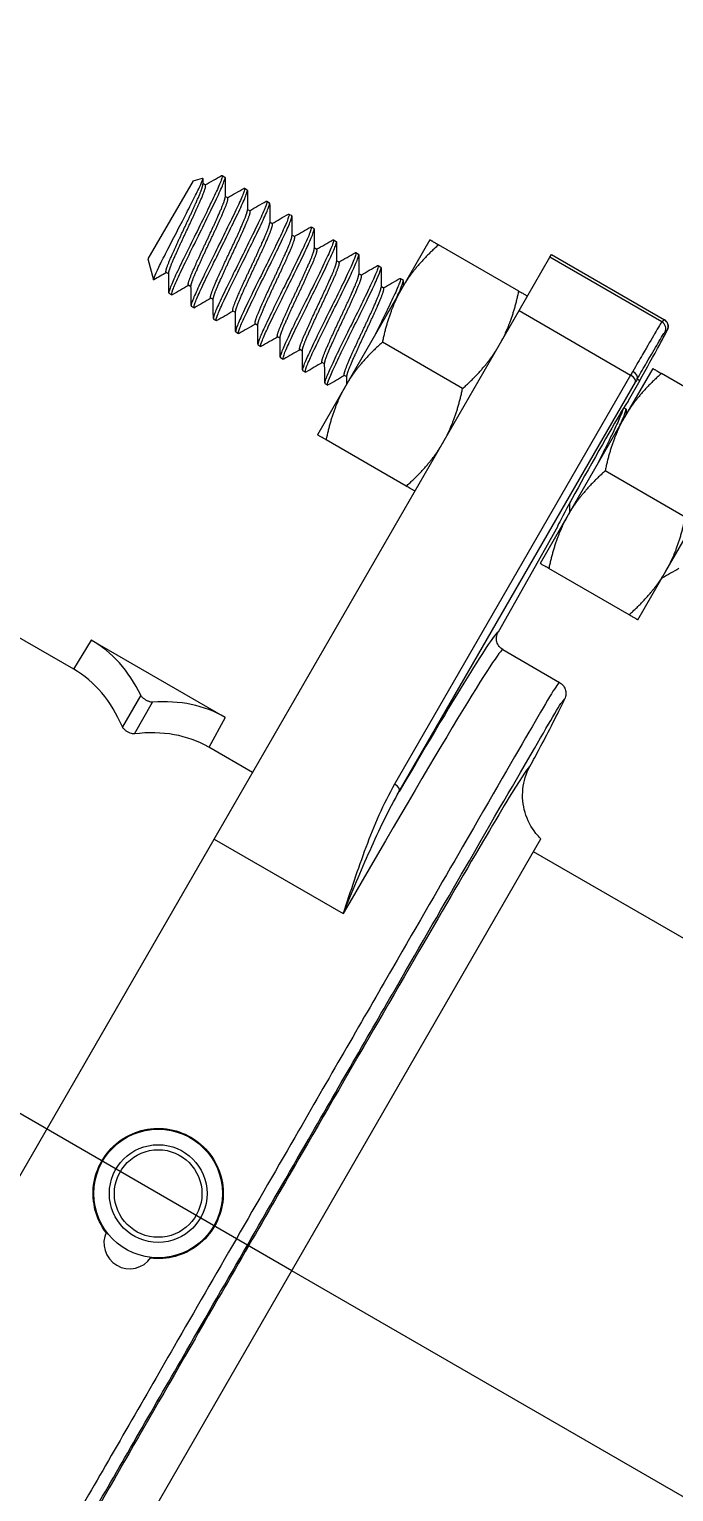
# Model space of a CAD drawing. Extents: x 0 to 216, y -4 to 280.
# Drawn here: x 146.52 to 150.7, y 151.76 to 161.23 of the extents above; entities that cross this region are included whole.
import ezdxf

# ---------------------------------------------------------------- set-up
doc = ezdxf.new("R2010")
doc.units = 0
doc.header["$LTSCALE"] = 10
doc.header["$MEASUREMENT"] = 0
doc.layers.add('CADdetails-1-ANNO', color=41, linetype='CONTINUOUS', lineweight=5)
doc.layers.add('CADdetails-3-FINE', color=11, linetype='CONTINUOUS', lineweight=5)
doc.styles.add('CADdetails-DIMENSIONS', font='ARIALN.TTF', dxfattribs={"height": 2.38})
doc.dimstyles.new('CADdetails-DIM', dxfattribs={"dimtxt": 2.38, "dimasz": 2.38, "dimexe": 0.5, "dimexo": 1.5, "dimgap": 1, "dimtad": 0, "dimzin": 0, "dimdsep": 46, "dimtxsty": 'CADdetails-DIMENSIONS', "dimcen": 1, "dimclrd": 256, "dimclre": 256, "dimclrt": 256, "dimadec": 0, "dimazin": 0, "dimtfac": 1, "dimtofl": 0, "dimtmove": 0, "dimatfit": 3, "dimfxl": 1, "dimtolj": 1, "dimtzin": 0, "dimarcsym": 0})

# ---------------------------------------------------------------- blocks, each defined once
blk = doc.blocks.new('*D4')
at = {"layer": 'CADdetails-1-ANNO', "lineweight": -2, "transparency": 16777216}
for p, q in [((163.7953, 160.0109), (163.7953, 177.4508)), ((135.4733, 160.5489), (134.9968, 160.824))]:
    blk.add_line(p, q, dxfattribs=at)
for start, end in [(94.16424, 110.05453), (129.94547, 145.83576)]:
    blk.add_arc((163.7953, 144.1972), 32.7536, start, end, dxfattribs=at)
at = {"layer": 'CADdetails-1-ANNO', "transparency": 16777216}
for points in [[(161.4025, 177.2607), (161.4313, 176.4679), (163.7953, 176.9508)], [(137.03, 162.3799), (136.3578, 162.8012), (135.4298, 160.574)]]:
    blk.add_solid(points, dxfattribs=at)
at = {"layer": 'CADdetails-1-ANNO', "transparency": 16777216, "insert": (147.4185, 172.5627), "char_height": 2.38, "attachment_point": 5, "rotation": 30, "style": 'CADdetails-DIMENSIONS'}
blk.add_mtext('\\A1;60%%D-90%%D', dxfattribs=at)

msp = doc.modelspace()

# ---------------------------------------------------------------- linework, layer by layer
at = {"layer": 'CADdetails-3-FINE'}
for p, q in [((147.5838, 160.2446), (147.2921, 159.7394)), ((147.5838, 160.2446), (147.6463, 160.2613)), ((147.7726, 160.2799), (147.7906, 160.2695)), ((147.6643, 160.2174), (147.6479, 160.2269)), ((147.8086, 160.1341), (147.7922, 160.1435)), ((147.9169, 160.1966), (147.9349, 160.1861)), ((147.953, 160.0507), (147.9365, 160.0602)), ((148.0612, 160.1132), (148.0793, 160.1028)), ((148.0973, 159.9674), (148.0809, 159.9769)), ((148.2056, 160.0299), (148.2236, 160.0195)), ((148.2417, 159.8841), (148.2252, 159.8935)), ((148.3499, 159.9466), (148.368, 159.9361)), ((148.4942, 159.8632), (148.5123, 159.8528)), ((149.1189, 159.8634), (148.9366, 159.5477)), ((148.386, 159.8007), (148.3696, 159.8102)), ((148.6386, 159.7799), (148.6566, 159.7695)), ((149.6947, 159.531), (149.1753, 159.8309)), ((149.8962, 159.7498), (149.9064, 159.7675)), ((149.9064, 159.7675), (149.9064, 159.7676)), ((149.9064, 159.7676), (150.638, 159.3452)), ((149.9064, 159.7675), (150.6379, 159.3452)), ((147.2921, 159.7394), (147.3282, 159.6047)), ((148.5303, 159.7174), (148.5139, 159.7269)), ((148.7829, 159.6966), (148.801, 159.6861)), ((149.6968, 159.4045), (149.8962, 159.7498)), ((150.6216, 159.3309), (149.8962, 159.7498)), ((147.4265, 159.6425), (147.41, 159.6519)), ((148.6747, 159.6341), (148.6582, 159.6435)), ((148.9273, 159.6132), (148.9453, 159.6028)), ((147.4281, 159.5165), (147.4461, 159.5061)), ((147.5708, 159.5591), (147.5544, 159.5686)), ((147.7151, 159.4758), (147.6987, 159.4853)), ((148.9366, 159.5477), (148.572, 158.9162)), ((148.819, 159.5507), (148.8026, 159.5602)), ((147.5724, 159.4332), (147.5904, 159.4228)), ((147.7211, 155.9825), (149.6968, 159.4045)), ((147.8595, 159.3925), (147.843, 159.4019)), ((149.6968, 159.4045), (150.4194, 158.9873)), ((147.7167, 159.3499), (147.7348, 159.3394)), ((148.0038, 159.3091), (147.9874, 159.3186)), ((147.8611, 159.2665), (147.8791, 159.2561)), ((148.1481, 159.2258), (148.1317, 159.2353)), ((149.3301, 158.8995), (148.8107, 159.1994)), ((148.0054, 159.1832), (148.0235, 159.1728)), ((148.2925, 159.1425), (148.276, 159.1519)), ((148.1498, 159.0999), (148.1678, 159.0894)), ((148.2941, 159.0165), (148.3121, 159.0061)), ((148.4368, 159.0591), (148.4204, 159.0686)), ((150.5622, 159.0301), (150.3799, 158.7144)), ((148.572, 158.9162), (148.3897, 158.6005)), ((148.4384, 158.9332), (148.4565, 158.9228)), ((148.5812, 158.9758), (148.5647, 158.9853)), ((150.4194, 158.9873), (148.89, 156.3383)), ((148.9205, 156.2913), (150.4499, 158.9402)), ((150.4792, 158.9528), (150.4044, 158.8201)), ((150.4627, 158.9623), (150.4792, 158.9528)), ((151.138, 158.6977), (150.6186, 158.9975)), ((150.3758, 158.7769), (150.3887, 158.7695)), ((150.3799, 158.7144), (150.0154, 158.0829)), ((148.9655, 158.2681), (148.4461, 158.5679)), ((150.7734, 158.0662), (150.2541, 158.3661)), ((150.6476, 157.7179), (151.0121, 158.3494)), ((150.0154, 158.0829), (149.8331, 157.7672)), ((150.0245, 158.1425), (150.0178, 158.1463)), ((149.9447, 158.0039), (149.5606, 157.322)), ((150.4089, 157.4347), (149.8895, 157.7346)), ((150.4653, 157.4022), (150.6476, 157.7179)), ((150.6215, 157.6728), (150.6215, 157.6728)), ((146.8109, 157.0823), (146.4254, 157.3049)), ((146.9247, 157.2713), (146.809, 157.0834)), ((147.7919, 156.7706), (146.9249, 157.2712)), ((149.5916, 157.209), (149.9589, 156.9969)), ((147.2448, 156.9136), (147.1263, 156.7083)), ((147.2037, 156.6636), (147.3223, 156.8689)), ((147.7921, 156.7705), (147.6872, 156.5764)), ((147.9698, 156.4132), (147.6854, 156.5775)), ((148.2242, 153.1872), (143.1232, 156.1322)), ((145.5519, 152.2252), (147.7211, 155.9825)), ((146.6098, 150.391), (149.8385, 155.9833)), ((147.7211, 155.9825), (148.5568, 155.5)), ((152.4611, 154.359), (149.7909, 155.9007)), ((155.3507, 149.0727), (148.2242, 153.1872))]:
    msp.add_line(p, q, dxfattribs=at)
for radius in [0.4167, 0.3163, 0.2835]:
    msp.add_circle((147.3582, 153.6872), radius, dxfattribs=at)
msp.add_arc((147.1732, 153.3667), 0.1667, 154.15371, 325.84629, dxfattribs=at)
for centre, major_axis, ratio, start_param, end_param in [((150.5966, 159.2877), (0.0326, -0.0379), 0.998931, 0.386711, 1.907827), ((150.613, 159.3019), (0.0332, -0.0374), 0.998943, 0.388529, 1.891739), ((150.2163, 158.6036), (-0.4094, -0.7259), 0.016406, 4.126059, 4.164648), ((150.4191, 158.9869), (0.0433, -0.025), 0.553171, 0.02095, 1.57132), ((150.4064, 158.9648), (0.0433, -0.025), 0.52062, 0.020441, 1.570796), ((150.2599, 158.5791), (0.3844, 0.6826), 0.017453, 0.984444, 1.023034), ((150.1745, 158.412), (-0.2298, -0.4081), 0.017453, 3.141407, 6.282999), ((147.4748, 153.6188), (-2.0858, -3.7032), 0.017453, 3.141749, 3.916071), ((145.4325, 154.799), (-1.5085, -2.4627), 0.499746, 2.831186, 3.154771), ((147.5474, 153.5779), (2.0441, 3.6311), 0.017802, 6.282992, 7.306212), ((145.4325, 154.799), (-1.3933, -2.2745), 0.499746, 2.79963, 3.154593), ((146.3971, 154.242), (1.3785, 2.5378), 0.499746, 6.270007, 6.593592), ((146.3971, 154.242), (1.2731, 2.3439), 0.499746, 6.270185, 6.625148), ((148.877, 156.3158), (0.0433, -0.025), 0.52062, 0.020441, 1.570796)]:
    msp.add_ellipse(centre, major_axis=major_axis, ratio=ratio, start_param=start_param, end_param=end_param, dxfattribs=at)
for points, knots in [([(147.3302, 159.6044), (147.3269, 159.6025), (147.3271, 159.6067), (147.3388, 159.6362), (147.3487, 159.6579), (147.3747, 159.711), (147.3917, 159.7445), (147.4333, 159.8261), (147.4544, 159.8671), (147.4947, 159.945), (147.5174, 159.9885), (147.5615, 160.0743), (147.58, 160.1108), (147.6088, 160.1687), (147.6235, 160.1983), (147.6426, 160.241), (147.6472, 160.2535), (147.6479, 160.2604), (147.6476, 160.2617), (147.6463, 160.2613)], [-11.34874, -11.34874, -11.34874, -11.34874, -9.400159, -9.400159, -7.639366, -7.639366, -6.090589, -6.090589, -4.771814, -4.771814, -3.646791, -3.646791, -2.705814, -2.705814, -1.942307, -1.942307, -1.322593, -1.322593, -1.114024, -1.114024, -1.114024, -1.114024]), ([(147.7689, 160.2792), (147.7705, 160.2801), (147.7717, 160.2803), (147.7754, 160.2783), (147.7732, 160.2677), (147.7589, 160.2286), (147.7465, 160.1999), (147.7136, 160.1297), (147.6942, 160.0891), (147.65, 159.9983), (147.6255, 159.9487), (147.5765, 159.8506), (147.5529, 159.8028), (147.5084, 159.7114), (147.488, 159.6689), (147.455, 159.5985), (147.4429, 159.5705), (147.4277, 159.5299), (147.4252, 159.5183), (147.428, 159.5165), (147.4281, 159.5165), (147.4281, 159.5165)], [-58.045244, -58.045244, -58.045244, -58.045244, -58.011751, -58.011751, -57.891059, -57.891059, -57.765635, -57.765635, -57.645054, -57.645054, -57.519745, -57.519745, -57.399275, -57.399275, -57.274081, -57.274081, -57.153721, -57.153721, -57.028642, -57.028642, -57.028255, -57.028255, -57.028255, -57.028255]), ([(147.4497, 159.5068), (147.448, 159.5059), (147.4468, 159.5056), (147.4432, 159.5081), (147.4458, 159.5199), (147.4612, 159.5608), (147.4734, 159.5889), (147.5066, 159.6595), (147.527, 159.7021), (147.5716, 159.7936), (147.5952, 159.8414), (147.6442, 159.9394), (147.6686, 159.989), (147.7127, 160.0797), (147.7321, 160.1202), (147.7649, 160.1902), (147.7772, 160.2188), (147.7913, 160.2574), (147.7934, 160.2679), (147.7906, 160.2695)], [-1.534047, -1.534047, -1.534047, -1.534047, -1.498151, -1.498151, -1.371114, -1.371114, -1.248867, -1.248867, -1.121715, -1.121715, -0.999358, -0.999358, -0.87209, -0.87209, -0.749622, -0.749622, -0.62224, -0.62224, -0.50093, -0.50093, -0.50093, -0.50093]), ([(147.9133, 160.1958), (147.9149, 160.1968), (147.9161, 160.197), (147.9197, 160.195), (147.9176, 160.1844), (147.9033, 160.1453), (147.8909, 160.1166), (147.8579, 160.0464), (147.8385, 160.0058), (147.7943, 159.915), (147.7699, 159.8654), (147.7209, 159.7673), (147.6973, 159.7195), (147.6527, 159.6281), (147.6324, 159.5855), (147.5994, 159.5151), (147.5872, 159.4872), (147.572, 159.4465), (147.5695, 159.435), (147.5724, 159.4332), (147.5724, 159.4332), (147.5724, 159.4332)], [-56.082372, -56.082372, -56.082372, -56.082372, -56.049137, -56.049137, -55.929328, -55.929328, -55.804822, -55.804822, -55.685123, -55.685123, -55.560731, -55.560731, -55.441142, -55.441142, -55.316864, -55.316864, -55.197385, -55.197385, -55.073221, -55.073221, -55.072816, -55.072816, -55.072816, -55.072816]), ([(147.5941, 159.4235), (147.5923, 159.4225), (147.5911, 159.4223), (147.5876, 159.425), (147.5903, 159.4369), (147.6058, 159.4781), (147.6181, 159.5063), (147.6513, 159.5771), (147.6718, 159.6197), (147.7164, 159.7113), (147.7401, 159.7591), (147.789, 159.8571), (147.8134, 159.9067), (147.8574, 159.9972), (147.8768, 160.0376), (147.9095, 160.1075), (147.9217, 160.1359), (147.9356, 160.1742), (147.9377, 160.1845), (147.9349, 160.1861)], [-3.521037, -3.521037, -3.521037, -3.521037, -3.484355, -3.484355, -3.358231, -3.358231, -3.236858, -3.236858, -3.110621, -3.110621, -2.98914, -2.98914, -2.862789, -2.862789, -2.7412, -2.7412, -2.614735, -2.614735, -2.495059, -2.495059, -2.495059, -2.495059]), ([(148.0576, 160.1125), (148.0592, 160.1134), (148.0604, 160.1137), (148.064, 160.1117), (148.0619, 160.101), (148.0476, 160.062), (148.0352, 160.0333), (148.0023, 159.9631), (147.9829, 159.9225), (147.9387, 159.8317), (147.9142, 159.7821), (147.8652, 159.684), (147.8417, 159.6362), (147.7971, 159.5448), (147.7767, 159.5022), (147.7437, 159.4318), (147.7315, 159.4038), (147.7163, 159.3632), (147.7138, 159.3516), (147.7167, 159.3499), (147.7167, 159.3499), (147.7167, 159.3499)], [-54.133847, -54.133847, -54.133847, -54.133847, -54.100882, -54.100882, -53.981949, -53.981949, -53.858354, -53.858354, -53.739531, -53.739531, -53.616049, -53.616049, -53.497334, -53.497334, -53.373965, -53.373965, -53.25536, -53.25536, -53.132104, -53.132104, -53.131664, -53.131664, -53.131664, -53.131664]), ([(147.7384, 159.3402), (147.7366, 159.3391), (147.7353, 159.3389), (147.732, 159.342), (147.7348, 159.3542), (147.7506, 159.3959), (147.7631, 159.4243), (147.7965, 159.4954), (147.817, 159.5382), (147.8617, 159.6299), (147.8854, 159.6777), (147.9343, 159.7757), (147.9587, 159.8252), (148.0025, 159.9155), (148.0218, 159.9557), (148.0543, 160.0252), (148.0664, 160.0535), (148.08, 160.0911), (148.082, 160.1012), (148.0793, 160.1028)], [-5.494765, -5.494765, -5.494765, -5.494765, -5.456459, -5.456459, -5.331226, -5.331226, -5.210703, -5.210703, -5.08536, -5.08536, -4.964733, -4.964733, -4.83928, -4.83928, -4.718548, -4.718548, -4.592983, -4.592983, -4.475537, -4.475537, -4.475537, -4.475537]), ([(148.202, 160.0292), (148.2036, 160.0301), (148.2048, 160.0303), (148.2084, 160.0284), (148.2062, 160.0177), (148.192, 159.9787), (148.1796, 159.95), (148.1467, 159.8798), (148.1272, 159.8392), (148.0831, 159.7484), (148.0586, 159.6988), (148.0096, 159.6007), (147.986, 159.553), (147.9415, 159.4615), (147.9211, 159.419), (147.8881, 159.3486), (147.8759, 159.3206), (147.8607, 159.2799), (147.8582, 159.2683), (147.8611, 159.2665), (147.8611, 159.2665), (147.8611, 159.2665)], [-52.1995474, -52.1995474, -52.1995474, -52.1995474, -52.1668746, -52.1668746, -52.0488116, -52.0488116, -51.9261199, -51.9261199, -51.8081651, -51.8081651, -51.6855859, -51.6855859, -51.5677391, -51.5677391, -51.4452722, -51.4452722, -51.3275334, -51.3275334, -51.2051787, -51.2051787, -51.2046722, -51.2046722, -51.2046722, -51.2046722]), ([(147.8828, 159.2568), (147.8808, 159.2557), (147.8794, 159.2556), (147.8764, 159.2594), (147.8795, 159.2721), (147.8958, 159.3146), (147.9085, 159.3433), (147.9422, 159.4151), (147.9629, 159.458), (148.0078, 159.55), (148.0315, 159.5979), (148.0803, 159.6958), (148.1046, 159.7451), (148.1482, 159.835), (148.1674, 159.875), (148.1995, 159.9438), (148.2114, 159.9717), (148.2245, 160.0082), (148.2263, 160.0179), (148.2236, 160.0195)], [-7.456318, -7.456318, -7.456318, -7.456318, -7.414934, -7.414934, -7.290565, -7.290565, -7.170847, -7.170847, -7.046372, -7.046372, -6.926557, -6.926557, -6.801976, -6.801976, -6.682062, -6.682062, -6.557374, -6.557374, -6.443211, -6.443211, -6.443211, -6.443211]), ([(148.3463, 159.9458), (148.3479, 159.9467), (148.3491, 159.947), (148.3527, 159.945), (148.3506, 159.9344), (148.3363, 159.8954), (148.3239, 159.8667), (148.2911, 159.7966), (148.2716, 159.756), (148.2275, 159.6652), (148.203, 159.6156), (148.154, 159.5175), (148.1304, 159.4698), (148.0859, 159.3783), (148.0655, 159.3358), (148.0324, 159.2653), (148.0203, 159.2373), (148.005, 159.1966), (148.0025, 159.185), (148.0054, 159.1832), (148.0054, 159.1832), (148.0054, 159.1832)], [-50.2793413, -50.2793413, -50.2793413, -50.2793413, -50.2470015, -50.2470015, -50.1298008, -50.1298008, -50.0080053, -50.0080053, -49.8909117, -49.8909117, -49.7692277, -49.7692277, -49.6522413, -49.6522413, -49.5306686, -49.5306686, -49.4137892, -49.4137892, -49.2923277, -49.2923277, -49.2916959, -49.2916959, -49.2916959, -49.2916959]), ([(148.0271, 159.1735), (148.0248, 159.1722), (148.0234, 159.1722), (148.0209, 159.1774), (148.0245, 159.1909), (148.0417, 159.2348), (148.0548, 159.2642), (148.0891, 159.3369), (148.1099, 159.3803), (148.155, 159.4727), (148.1788, 159.5206), (148.2275, 159.6183), (148.2517, 159.6674), (148.2949, 159.7565), (148.3139, 159.796), (148.3453, 159.8638), (148.3569, 159.8911), (148.3689, 159.9256), (148.3706, 159.9346), (148.368, 159.9361)], [-9.407393, -9.407393, -9.407393, -9.407393, -9.360553, -9.360553, -9.237011, -9.237011, -9.118016, -9.118016, -8.994373, -8.994373, -8.875294, -8.875294, -8.751549, -8.751549, -8.632385, -8.632385, -8.508537, -8.508537, -8.399436, -8.399436, -8.399436, -8.399436]), ([(148.4906, 159.8625), (148.4922, 159.8634), (148.4934, 159.8637), (148.4971, 159.8617), (148.4949, 159.8512), (148.4807, 159.8122), (148.4683, 159.7835), (148.4355, 159.7134), (148.4161, 159.6729), (148.3719, 159.5821), (148.3475, 159.5325), (148.2985, 159.4345), (148.2749, 159.3867), (148.2303, 159.2952), (148.2099, 159.2526), (148.1769, 159.1822), (148.1647, 159.1541), (148.1494, 159.1134), (148.1469, 159.1017), (148.1497, 159.0999), (148.1497, 159.0999), (148.1498, 159.0999)], [-48.3730708, -48.3730708, -48.3730708, -48.3730708, -48.3411409, -48.3411409, -48.2247944, -48.2247944, -48.103887, -48.103887, -47.9876467, -47.9876467, -47.8668497, -47.8668497, -47.7507154, -47.7507154, -47.6300287, -47.6300287, -47.5140003, -47.5140003, -47.3934236, -47.3934236, -47.3925584, -47.3925584, -47.3925584, -47.3925584]), ([(148.1715, 159.0901), (148.1687, 159.0886), (148.1672, 159.089), (148.1658, 159.0965), (148.1701, 159.1113), (148.1886, 159.1575), (148.2024, 159.1879), (148.2376, 159.2623), (148.2587, 159.3062), (148.3042, 159.3992), (148.3281, 159.4472), (148.3766, 159.5446), (148.4005, 159.5933), (148.4431, 159.6812), (148.4617, 159.7199), (148.492, 159.7859), (148.5029, 159.8121), (148.5135, 159.8435), (148.5147, 159.8514), (148.5123, 159.8528)], [-11.35043, -11.35043, -11.35043, -11.35043, -11.294616, -11.294616, -11.171861, -11.171861, -11.053427, -11.053427, -10.930576, -10.930576, -10.812085, -10.812085, -10.689136, -10.689136, -10.570583, -10.570583, -10.447537, -10.447537, -10.346264, -10.346264, -10.346264, -10.346264]), ([(148.635, 159.7792), (148.6365, 159.7801), (148.6377, 159.7803), (148.6414, 159.7785), (148.6393, 159.7679), (148.6251, 159.7291), (148.6128, 159.7005), (148.58, 159.6304), (148.5606, 159.5899), (148.5165, 159.4992), (148.492, 159.4497), (148.4431, 159.3516), (148.4195, 159.3038), (148.3749, 159.2123), (148.3545, 159.1697), (148.3214, 159.0992), (148.3091, 159.0711), (148.2938, 159.0302), (148.2912, 159.0185), (148.294, 159.0166), (148.2941, 159.0166), (148.2941, 159.0165)], [-46.4805337, -46.4805337, -46.4805337, -46.4805337, -46.4491567, -46.4491567, -46.3336552, -46.3336552, -46.2136267, -46.2136267, -46.09823, -46.09823, -45.9783106, -45.9783106, -45.8630186, -45.8630186, -45.7432081, -45.7432081, -45.6280206, -45.6280206, -45.5083189, -45.5083189, -45.507022, -45.507022, -45.507022, -45.507022]), ([(148.3158, 159.0068), (148.3124, 159.0049), (148.3108, 159.0059), (148.3111, 159.0173), (148.3166, 159.034), (148.3371, 159.0836), (148.3518, 159.1154), (148.3882, 159.1922), (148.4099, 159.2369), (148.4559, 159.3308), (148.48, 159.3789), (148.5281, 159.4758), (148.5516, 159.5238), (148.5932, 159.6098), (148.6111, 159.6474), (148.6397, 159.7105), (148.6497, 159.735), (148.658, 159.7619), (148.6588, 159.7682), (148.6567, 159.7695)], [-13.288394, -13.288394, -13.288394, -13.288394, -13.219254, -13.219254, -13.097258, -13.097258, -12.97909, -12.97909, -12.857, -12.857, -12.738821, -12.738821, -12.616637, -12.616637, -12.49844, -12.49844, -12.376161, -12.376161, -12.286453, -12.286453, -12.286453, -12.286453]), ([(148.7793, 159.6958), (148.7808, 159.6967), (148.782, 159.697), (148.7858, 159.6953), (148.7837, 159.6848), (148.7696, 159.6462), (148.7574, 159.6176), (148.7246, 159.5477), (148.7053, 159.5073), (148.6612, 159.4167), (148.6368, 159.3672), (148.5878, 159.2692), (148.5642, 159.2214), (148.5196, 159.1298), (148.4992, 159.0871), (148.466, 159.0164), (148.4537, 158.9882), (148.4382, 158.9472), (148.4356, 158.9353), (148.4383, 158.9333), (148.4384, 158.9332), (148.4384, 158.9332)], [-44.6014468, -44.6014468, -44.6014468, -44.6014468, -44.5708856, -44.5708856, -44.4562171, -44.4562171, -44.337056, -44.337056, -44.2224905, -44.2224905, -44.1034369, -44.1034369, -43.9889742, -43.9889742, -43.8700278, -43.8700278, -43.7556677, -43.7556677, -43.6368282, -43.6368282, -43.6347389, -43.6347389, -43.6347389, -43.6347389]), ([(148.4601, 158.9235), (148.4559, 158.9211), (148.4545, 158.9233), (148.4573, 158.9402), (148.4642, 158.9593), (148.4872, 159.0131), (148.5031, 159.0469), (148.5412, 159.1267), (148.5633, 159.1722), (148.6101, 159.2672), (148.6343, 159.3155), (148.6819, 159.4117), (148.7048, 159.4586), (148.7449, 159.5421), (148.7621, 159.578), (148.7883, 159.6372), (148.7969, 159.6594), (148.8025, 159.6806), (148.8028, 159.6851), (148.801, 159.6861)], [-15.224026, -15.224026, -15.224026, -15.224026, -15.137686, -15.137686, -15.016439, -15.016439, -14.898084, -14.898084, -14.776744, -14.776744, -14.658442, -14.658442, -14.537009, -14.537009, -14.41875, -14.41875, -14.297223, -14.297223, -14.222989, -14.222989, -14.222989, -14.222989]), ([(148.9236, 159.6125), (148.9251, 159.6134), (148.9263, 159.6136), (148.9301, 159.6121), (148.9282, 159.6019), (148.9143, 159.5636), (148.9021, 159.5352), (148.8696, 159.4656), (148.8502, 159.4253), (148.8076, 159.3375), (148.7847, 159.2911), (148.7613, 159.2441)], [-42.7353809, -42.7353809, -42.7353809, -42.7353809, -42.7061125, -42.7061125, -42.5922598, -42.5922598, -42.473951, -42.473951, -42.3601987, -42.3601987, -42.2487977, -42.2487977, -42.2487977, -42.2487977]), ([(148.9064, 159.4955), (148.9135, 159.5108), (148.9197, 159.5247), (148.9369, 159.5645), (148.944, 159.584), (148.9468, 159.5992), (148.9467, 159.602), (148.9453, 159.6028)], [-16.3897595, -16.3897595, -16.3897595, -16.3897595, -16.3354075, -16.3354075, -16.2146108, -16.2146108, -16.1582193, -16.1582193, -16.1582193, -16.1582193]), ([(150.6216, 159.3309), (150.6215, 159.3308), (150.6213, 159.3307), (150.6164, 159.3254), (150.6007, 159.2993), (150.5544, 159.2202), (150.5281, 159.175), (150.4773, 159.0875), (150.4559, 159.0504), (150.433, 159.0108)], [-0.5616712, -0.5616712, -0.5616712, -0.5616712, -0.5526667, -0.5526667, -0.307037, -0.307037, -0.1180912, -0.1180912, 0, 0, 0, 0]), ([(150.6379, 159.3452), (150.6362, 159.3437), (150.6345, 159.3422), (150.6291, 159.3374), (150.6254, 159.3342), (150.6216, 159.3309)], [-0.3579001, -0.3579001, -0.3579001, -0.3579001, -0.2450715, -0.2450715, 0, 0, 0, 0]), ([(150.638, 159.3452), (150.6381, 159.3452), (150.6382, 159.3451), (150.6435, 159.342), (150.6481, 159.3381), (150.6556, 159.3287), (150.6585, 159.3234), (150.6625, 159.3116), (150.6633, 159.3051), (150.6624, 159.2921), (150.6607, 159.2857), (150.6579, 159.2799)], [-0.00026594, -0.00026594, -0.00026594, -0.00026594, 0, 0, 0.01371713, 0.01371713, 0.02743549, 0.02743549, 0.04232136, 0.04232136, 0.05721042, 0.05721042, 0.05721042, 0.05721042]), ([(150.4627, 158.9623), (150.4843, 158.9996), (150.5045, 159.0345), (150.5523, 159.117), (150.5771, 159.1597), (150.621, 159.2345), (150.636, 159.2596), (150.6408, 159.2646), (150.641, 159.2647), (150.6411, 159.2648)], [0, 0, 0, 0, 0.1180912, 0.1180912, 0.307037, 0.307037, 0.5526667, 0.5526667, 0.5616712, 0.5616712, 0.5616712, 0.5616712]), ([(150.4792, 158.9528), (150.5205, 159.0262), (150.5696, 159.1141), (150.622, 159.2107), (150.6403, 159.245), (150.6546, 159.2732), (150.6562, 159.2765), (150.6579, 159.2799)], [0.0052969, 0.0052969, 0.0052969, 0.0052969, 0.1957691, 0.1957691, 0.261447, 0.261447, 0.2688686, 0.2688686, 0.2688686, 0.2688686]), ([(150.6411, 159.2648), (150.6449, 159.2682), (150.6487, 159.2716), (150.6543, 159.2766), (150.6561, 159.2782), (150.6578, 159.2799)], [0, 0, 0, 0, 0.2450715, 0.2450715, 0.3579001, 0.3579001, 0.3579001, 0.3579001]), ([(150.3706, 158.7683), (150.369, 158.7618), (150.366, 158.7527), (150.3533, 158.72), (150.3405, 158.691), (150.3065, 158.6188), (150.2858, 158.5757), (150.2443, 158.4908), (150.2246, 158.4509), (150.2046, 158.4107)], [-24.350152, -24.350152, -24.350152, -24.350152, -24.2884598, -24.2884598, -24.1762925, -24.1762925, -24.0597002, -24.0597002, -23.9654208, -23.9654208, -23.9654208, -23.9654208]), ([(150.3498, 158.6622), (150.3646, 158.6941), (150.3757, 158.7199), (150.3893, 158.7573), (150.3915, 158.7679), (150.3887, 158.7695)], [-1.7381603, -1.7381603, -1.7381603, -1.7381603, -1.6211868, -1.6211868, -1.4996598, -1.4996598, -1.4996598, -1.4996598]), ([(149.5916, 157.209), (149.5914, 157.209), (149.5913, 157.2091), (149.5819, 157.2146), (149.5737, 157.2218), (149.5605, 157.239), (149.5557, 157.2488), (149.55, 157.2697), (149.5492, 157.2806), (149.5519, 157.3022), (149.5553, 157.3126), (149.5606, 157.322)], [-0.00035981, -0.00035981, -0.00035981, -0.00035981, 0, 0, 0.02461181, 0.02461181, 0.04942034, 0.04942034, 0.07422486, 0.07422486, 0.0990274, 0.0990274, 0.0990274, 0.0990274]), ([(149.9589, 156.9969), (149.9586, 156.997), (149.9583, 156.9971), (149.9468, 156.9951), (149.8889, 156.8952), (149.6745, 156.5274), (149.5209, 156.262), (149.1956, 155.6993), (149.042, 155.4335), (148.6863, 154.8178), (148.4805, 154.4614), (148.1352, 153.8635), (147.9999, 153.6291), (147.8646, 153.3948), (147.7293, 153.1604), (147.594, 152.926), (147.2488, 152.3281), (147.0431, 151.9716), (146.6877, 151.3558), (146.5343, 151.0899), (146.2096, 150.5267), (146.0566, 150.2611), (145.8453, 149.8914), (145.7877, 149.7914), (145.7918, 149.7804), (145.792, 149.7801), (145.7923, 149.78)], [0.929217, 0.929217, 0.929217, 0.929217, 0.970544, 0.970544, 2.191026, 2.191026, 3.388647, 3.388647, 4.240256, 4.240256, 5.210325, 5.210325, 5.816617, 5.816617, 5.816617, 6.42291, 6.42291, 7.392978, 7.392978, 8.244588, 8.244588, 9.442209, 9.442209, 10.66269, 10.66269, 10.704017, 10.704017, 10.704017, 10.704017]), ([(149.9589, 156.9969), (149.9591, 156.9968), (149.9592, 156.9967), (149.9677, 156.9917), (149.9752, 156.9854), (149.9876, 156.9705), (149.9924, 156.962), (149.9994, 156.9427), (150.001, 156.9318), (150, 156.9102), (149.9974, 156.8995), (149.9929, 156.8897)], [-0.00036381, -0.00036381, -0.00036381, -0.00036381, 0, 0, 0.02216802, 0.02216802, 0.04433546, 0.04433546, 0.06914091, 0.06914091, 0.09394369, 0.09394369, 0.09394369, 0.09394369]), ([(145.9021, 149.8042), (145.9018, 149.8043), (145.9016, 149.8046), (145.8977, 149.8157), (145.9558, 149.9164), (146.1639, 150.2802), (146.314, 150.5409), (146.6325, 151.0933), (146.7829, 151.3541), (147.1314, 151.9579), (147.3331, 152.3074), (147.6714, 152.8936), (147.8041, 153.1233), (147.9368, 153.3531), (148.0694, 153.5829), (148.2021, 153.8127), (148.5405, 154.3988), (148.7423, 154.7482), (149.0911, 155.3519), (149.2417, 155.6125), (149.5608, 156.1645), (149.7115, 156.4249), (149.9226, 156.787), (149.9807, 156.8877), (149.9923, 156.8899), (149.9926, 156.8898), (149.9929, 156.8897)], [-10.705121, -10.705121, -10.705121, -10.705121, -10.66269, -10.66269, -9.442209, -9.442209, -8.244588, -8.244588, -7.392978, -7.392978, -6.42291, -6.42291, -5.816617, -5.816617, -5.816617, -5.210325, -5.210325, -4.240256, -4.240256, -3.388647, -3.388647, -2.191026, -2.191026, -0.970544, -0.970544, -0.928114, -0.928114, -0.928114, -0.928114]), ([(147.3223, 156.8689), (147.3192, 156.8687), (147.3155, 156.869), (147.307, 156.8708), (147.3016, 156.8724), (147.2902, 156.877), (147.2842, 156.8799), (147.2788, 156.883), (147.2734, 156.8862), (147.2678, 156.8899), (147.2582, 156.8974), (147.2541, 156.9013), (147.2483, 156.9078), (147.2462, 156.9109), (147.2448, 156.9136)], [0.19583172, 0.19583172, 0.19583172, 0.19583172, 0.20867536, 0.20867536, 0.22298657, 0.22298657, 0.23729778, 0.23729778, 0.23729778, 0.25160899, 0.25160899, 0.2659202, 0.2659202, 0.27876384, 0.27876384, 0.27876384, 0.27876384]), ([(149.7664, 156.4517), (149.7882, 156.4923), (149.8093, 156.5316), (149.8732, 156.6518), (149.9389, 156.7769), (149.9839, 156.8705), (149.9884, 156.8799), (149.9929, 156.8897)], [1.02765607, 1.02765607, 1.02765607, 1.02765607, 1.04367612, 1.04367612, 1.07860501, 1.07860501, 1.08176218, 1.08176218, 1.08176218, 1.08176218]), ([(147.2037, 156.6636), (147.2006, 156.6632), (147.1967, 156.6634), (147.188, 156.6648), (147.1826, 156.6663), (147.1711, 156.6707), (147.1651, 156.6736), (147.1597, 156.6768), (147.1543, 156.6799), (147.1488, 156.6836), (147.1393, 156.6914), (147.1352, 156.6953), (147.1296, 156.7021), (147.1275, 156.7053), (147.1263, 156.7083)], [-0.04165824, -0.04165824, -0.04165824, -0.04165824, -0.02860916, -0.02860916, -0.01430458, -0.01430458, 0, 0, 0, 0.01430458, 0.01430458, 0.02860916, 0.02860916, 0.04165824, 0.04165824, 0.04165824, 0.04165824]), ([(149.7664, 156.4517), (149.7598, 156.4546), (149.7201, 156.3957), (149.5706, 156.1509), (149.4548, 155.9545), (149.1684, 155.4642), (149.001, 155.1761), (148.6521, 154.5739), (148.4746, 154.2671), (148.1771, 153.7525), (148.0605, 153.5507), (147.944, 153.3489), (147.8275, 153.1471), (147.7111, 152.9453), (147.4141, 152.4303), (147.2371, 152.1232), (146.8901, 151.5199), (146.7243, 151.2309), (146.4429, 150.7377), (146.3307, 150.5393), (146.1935, 150.2873), (146.1623, 150.2236), (146.1682, 150.2193)], [-9.008219, -9.008219, -9.008219, -9.008219, -8.067532, -8.067532, -7.047143, -7.047143, -6.079665, -6.079665, -5.226026, -5.226026, -4.692501, -4.692501, -4.692501, -4.158977, -4.158977, -3.305337, -3.305337, -2.337859, -2.337859, -1.31747, -1.31747, -0.376783, -0.376783, -0.376783, -0.376783]), ([(149.8385, 155.9833), (149.8268, 155.9947), (149.8158, 156.0068), (149.7736, 156.0596), (149.7497, 156.1055), (149.7209, 156.2038), (149.7162, 156.2553), (149.7269, 156.3572), (149.7421, 156.4066), (149.7664, 156.4517)], [0.0736445, 0.0736445, 0.0736445, 0.0736445, 0.1111336, 0.1111336, 0.2282296, 0.2282296, 0.3453052, 0.3453052, 0.4623732, 0.4623732, 0.4623732, 0.4623732]), ([(148.89, 156.3383), (148.8149, 156.2083), (148.7567, 156.0691), (148.6507, 155.787), (148.6037, 155.6435), (148.5568, 155.5)], [0, 0, 0, 0, 0.4018869, 0.4018869, 0.8037737, 0.8037737, 0.8037737, 0.8037737]), ([(148.5568, 155.5), (148.6147, 155.6392), (148.6716, 155.7764), (148.79, 156.0423), (148.851, 156.1715), (148.9205, 156.2913)], [-0.8037737, -0.8037737, -0.8037737, -0.8037737, -0.4018869, -0.4018869, 0, 0, 0, 0]), ([(147.0208, 153.4342), (146.988, 153.478), (146.9642, 153.5283), (146.9372, 153.6291), (146.9328, 153.6864), (146.9474, 153.7979), (146.9665, 153.8521), (147.0195, 153.9439), (147.0569, 153.9875), (147.1461, 154.0559), (147.1979, 154.0808), (147.3001, 154.1082), (147.3574, 154.1126), (147.4689, 154.0979), (147.5231, 154.0788), (147.6149, 154.0258), (147.6585, 153.9884), (147.7269, 153.8992), (147.7518, 153.8474), (147.7792, 153.7452), (147.7836, 153.6879), (147.7689, 153.5764), (147.7498, 153.5222), (147.6968, 153.4304), (147.6594, 153.3868), (147.5702, 153.3184), (147.5184, 153.2936), (147.4176, 153.2665), (147.3621, 153.262), (147.3078, 153.2685)], [0.124477, 0.124477, 0.124477, 0.124477, 0.242245, 0.242245, 0.363367, 0.363367, 0.484489, 0.484489, 0.605611, 0.605611, 0.726733, 0.726733, 0.847855, 0.847855, 0.968978, 0.968978, 1.0901, 1.0901, 1.211223, 1.211223, 1.332345, 1.332345, 1.453467, 1.453467, 1.574589, 1.574589, 1.695711, 1.695711, 1.813479, 1.813479, 1.813479, 1.813479])]:
    msp.add_open_spline(points, degree=3, knots=knots, dxfattribs=at)
for points in [[(147.6477, 160.2595), (147.6478, 160.2473), (147.6478, 160.2352), (147.6479, 160.223)], [(147.6627, 160.2183), (147.6981, 160.2386), (147.7335, 160.2589), (147.7689, 160.2792)], [(147.7918, 160.266), (147.7919, 160.2239), (147.792, 160.1818), (147.7922, 160.1397)], [(147.807, 160.135), (147.8425, 160.1552), (147.8779, 160.1755), (147.9133, 160.1958)], [(147.9361, 160.1826), (147.9362, 160.1405), (147.9364, 160.0984), (147.9366, 160.0563)], [(147.9514, 160.0516), (147.9868, 160.0719), (148.0222, 160.0922), (148.0576, 160.1125)], [(148.0805, 160.0993), (148.0806, 160.0572), (148.0807, 160.0151), (148.0809, 159.973)], [(148.0957, 159.9683), (148.1312, 159.9886), (148.1666, 160.0089), (148.202, 160.0292)], [(148.2248, 160.016), (148.2249, 159.9739), (148.225, 159.9318), (148.2252, 159.8897)], [(148.2401, 159.885), (148.2755, 159.9052), (148.3109, 159.9255), (148.3463, 159.9458)], [(148.3691, 159.9326), (148.3692, 159.8905), (148.3694, 159.8484), (148.3696, 159.8063)], [(148.3844, 159.8016), (148.4198, 159.8219), (148.4552, 159.8422), (148.4906, 159.8625)], [(148.5135, 159.8493), (148.5136, 159.8072), (148.5137, 159.7651), (148.5139, 159.723)], [(148.5287, 159.7183), (148.5642, 159.7386), (148.5996, 159.7589), (148.635, 159.7792)], [(148.6578, 159.766), (148.6579, 159.7239), (148.6581, 159.6818), (148.6583, 159.6397)], [(148.6731, 159.635), (148.7085, 159.6552), (148.7439, 159.6755), (148.7793, 159.6958)], [(148.8022, 159.6826), (148.8023, 159.6405), (148.8024, 159.5984), (148.8026, 159.5563)], [(147.4116, 159.651), (147.3845, 159.6355), (147.3573, 159.6199), (147.3302, 159.6044)], [(147.4269, 159.52), (147.4268, 159.5621), (147.4266, 159.6042), (147.4264, 159.6463)], [(148.8174, 159.5516), (148.8528, 159.5719), (148.8882, 159.5922), (148.9236, 159.6125)], [(148.9465, 159.5993), (148.9465, 159.5879), (148.9465, 159.5765), (148.9466, 159.5651)], [(147.556, 159.5677), (147.5205, 159.5474), (147.4851, 159.5272), (147.4497, 159.5068)], [(147.5712, 159.4367), (147.5711, 159.4788), (147.571, 159.5209), (147.5708, 159.563)], [(147.7003, 159.4844), (147.6649, 159.4641), (147.6295, 159.4438), (147.5941, 159.4235)], [(147.7156, 159.3534), (147.7154, 159.3955), (147.7153, 159.4376), (147.7151, 159.4797)], [(147.8446, 159.401), (147.8092, 159.3808), (147.7738, 159.3605), (147.7384, 159.3402)], [(147.8599, 159.27), (147.8598, 159.3121), (147.8597, 159.3542), (147.8595, 159.3963)], [(147.989, 159.3177), (147.9535, 159.2974), (147.9181, 159.2772), (147.8827, 159.2568)], [(148.0042, 159.1867), (148.0041, 159.2288), (148.004, 159.2709), (148.0038, 159.313)], [(150.638, 159.3452), (150.638, 159.3452), (150.638, 159.3452), (150.6379, 159.3452)], [(148.1333, 159.2344), (148.0979, 159.2141), (148.0625, 159.1938), (148.0271, 159.1735)], [(148.1486, 159.1034), (148.1485, 159.1455), (148.1483, 159.1876), (148.1481, 159.2297)], [(150.6578, 159.2799), (150.6579, 159.2799), (150.6579, 159.2799), (150.6579, 159.2799)], [(148.2777, 159.151), (148.2422, 159.1308), (148.2068, 159.1105), (148.1714, 159.0902)], [(148.2929, 159.02), (148.2928, 159.0621), (148.2927, 159.1042), (148.2925, 159.1463)], [(148.422, 159.0677), (148.3866, 159.0474), (148.3511, 159.0272), (148.3158, 159.0068)], [(148.4372, 158.9367), (148.4371, 158.9788), (148.437, 159.0209), (148.4368, 159.063)], [(148.5663, 158.9844), (148.5309, 158.9641), (148.4955, 158.9438), (148.4601, 158.9235)], [(148.5813, 158.9324), (148.5813, 158.9482), (148.5812, 158.9639), (148.5811, 158.9797)], [(150.3899, 158.766), (150.3899, 158.7546), (150.3899, 158.7431), (150.39, 158.7317)], [(150.0247, 158.0991), (150.0247, 158.1148), (150.0246, 158.1306), (150.0245, 158.1463)], [(150.7314, 157.7344), (150.696, 157.7141), (150.6605, 157.6938), (150.6252, 157.6735)], [(150.6252, 157.6735), (150.6235, 157.6726), (150.6223, 157.6723), (150.6215, 157.6728)], [(147.5027, 154.0779), (147.504, 154.0792), (147.5053, 154.0805), (147.5065, 154.0818)], [(147.7012, 153.9324), (147.7, 153.9312), (147.6988, 153.93), (147.6976, 153.9288)], [(147.3186, 153.2724), (147.3182, 153.2707), (147.3178, 153.2691), (147.3174, 153.2675)]]:
    msp.add_open_spline(points, degree=3, dxfattribs=at)
for points, weights, knots in [([(147.41, 159.6519), (147.41, 159.652), (147.41, 159.652), (147.401, 159.6572), (147.4372, 159.7407), (147.4734, 159.8242), (147.5282, 159.9401), (147.5831, 160.0559), (147.6192, 160.1393), (147.648, 160.2057), (147.6479, 160.223)], [0.999872797081, 0.99993634531, 1, 0.923879532511, 1, 0.923879532511, 1, 0.923879532511, 1, 0.93839965919, 0.976499231244], [0.970586186, 0.970586186, 0.970586186, 0.970588235, 0.970588235, 0.973039216, 0.973039216, 0.975490196, 0.975490196, 0.977941176, 0.977941176, 0.979924628, 0.979924628, 0.979924628]), ([(147.4264, 159.6463), (147.4264, 159.6636), (147.4552, 159.7303), (147.4914, 159.8138), (147.5463, 159.9296), (147.6011, 160.0455), (147.6372, 160.1289), (147.6733, 160.2122), (147.6643, 160.2174)], [0.976659272746, 0.938270633242, 1, 0.923879532511, 1, 0.923879532511, 1, 0.923943187201, 0.999872797081], [0.97105161, 0.97105161, 0.97105161, 0.973039216, 0.973039216, 0.975490196, 0.975490196, 0.977941176, 0.977941176, 0.980390107, 0.980390107, 0.980390107]), ([(147.5544, 159.5686), (147.5544, 159.5686), (147.5543, 159.5686), (147.5454, 159.5739), (147.5815, 159.6574), (147.6177, 159.7409), (147.6726, 159.8567), (147.7274, 159.9726), (147.7635, 160.056), (147.7923, 160.1224), (147.7922, 160.1397)], [0.999872797081, 0.99993634531, 1, 0.923879532511, 1, 0.923879532511, 1, 0.923879532511, 1, 0.93839965919, 0.976499231244], [0.950978343, 0.950978343, 0.950978343, 0.950980392, 0.950980392, 0.953431373, 0.953431373, 0.955882353, 0.955882353, 0.958333333, 0.958333333, 0.960316784, 0.960316784, 0.960316784]), ([(147.5708, 159.563), (147.5707, 159.5803), (147.5996, 159.647), (147.6358, 159.7305), (147.6906, 159.8463), (147.7455, 159.9621), (147.7816, 160.0455), (147.8177, 160.1288), (147.8086, 160.1341)], [0.976659272746, 0.938270633242, 1, 0.923879532511, 1, 0.923879532511, 1, 0.923943187208, 0.999872797066], [0.951443767, 0.951443767, 0.951443767, 0.953431373, 0.953431373, 0.955882353, 0.955882353, 0.958333333, 0.958333333, 0.960782264, 0.960782264, 0.960782264]), ([(147.6987, 159.4853), (147.6987, 159.4853), (147.6987, 159.4853), (147.6897, 159.4906), (147.7259, 159.5741), (147.762, 159.6575), (147.8169, 159.7734), (147.8718, 159.8892), (147.9079, 159.9726), (147.9366, 160.0391), (147.9366, 160.0563)], [0.999872797079, 0.999936345309, 1, 0.923879532511, 1, 0.923879532511, 1, 0.923879532511, 1, 0.93839965919, 0.976499231244], [0.931370499, 0.931370499, 0.931370499, 0.931372549, 0.931372549, 0.933823529, 0.933823529, 0.93627451, 0.93627451, 0.93872549, 0.93872549, 0.940708941, 0.940708941, 0.940708941]), ([(147.7151, 159.4797), (147.715, 159.497), (147.7439, 159.5636), (147.7801, 159.6471), (147.8349, 159.763), (147.8898, 159.8788), (147.9259, 159.9622), (147.962, 160.0455), (147.953, 160.0507)], [0.976659272746, 0.938270633242, 1, 0.923879532511, 1, 0.923879532511, 1, 0.923943187201, 0.999872797081], [0.931835924, 0.931835924, 0.931835924, 0.933823529, 0.933823529, 0.93627451, 0.93627451, 0.93872549, 0.93872549, 0.941174421, 0.941174421, 0.941174421]), ([(147.843, 159.4019), (147.843, 159.402), (147.843, 159.402), (147.834, 159.4072), (147.8702, 159.4907), (147.9064, 159.5742), (147.9612, 159.6901), (148.0161, 159.8059), (148.0522, 159.8893), (148.081, 159.9557), (148.0809, 159.973)], [0.999872797081, 0.99993634531, 1, 0.923879532511, 1, 0.923879532511, 1, 0.923879532511, 1, 0.93839965919, 0.976499231244], [0.911762656, 0.911762656, 0.911762656, 0.911764706, 0.911764706, 0.914215686, 0.914215686, 0.916666667, 0.916666667, 0.919117647, 0.919117647, 0.921101098, 0.921101098, 0.921101098]), ([(147.8595, 159.3963), (147.8594, 159.4136), (147.8883, 159.4803), (147.9244, 159.5638), (147.9793, 159.6796), (148.0341, 159.7955), (148.0703, 159.8789), (148.1063, 159.9622), (148.0973, 159.9674)], [0.976659272746, 0.938270633242, 1, 0.923879532511, 1, 0.923879532511, 1, 0.923943187201, 0.999872797081], [0.912228081, 0.912228081, 0.912228081, 0.914215686, 0.914215686, 0.916666667, 0.916666667, 0.919117647, 0.919117647, 0.921566578, 0.921566578, 0.921566578]), ([(147.9874, 159.3186), (147.9874, 159.3186), (147.9874, 159.3186), (147.9784, 159.3239), (148.0146, 159.4074), (148.0507, 159.4909), (148.1056, 159.6067), (148.1604, 159.7226), (148.1965, 159.806), (148.2253, 159.8724), (148.2252, 159.8897)], [0.999872797081, 0.99993634531, 1, 0.923879532511, 1, 0.923879532511, 1, 0.923879532511, 1, 0.93839965919, 0.976499231244], [0.892154813, 0.892154813, 0.892154813, 0.892156863, 0.892156863, 0.894607843, 0.894607843, 0.897058824, 0.897058824, 0.899509804, 0.899509804, 0.901493255, 0.901493255, 0.901493255]), ([(148.0038, 159.313), (148.0037, 159.3303), (148.0326, 159.397), (148.0688, 159.4805), (148.1236, 159.5963), (148.1785, 159.7121), (148.2146, 159.7955), (148.2507, 159.8788), (148.2417, 159.8841)], [0.976659272746, 0.938270633242, 1, 0.923879532511, 1, 0.923879532511, 1, 0.923943187201, 0.999872797081], [0.892620238, 0.892620238, 0.892620238, 0.894607843, 0.894607843, 0.897058824, 0.897058824, 0.899509804, 0.899509804, 0.901958735, 0.901958735, 0.901958735]), ([(148.1317, 159.2353), (148.1317, 159.2353), (148.1317, 159.2353), (148.1227, 159.2406), (148.1589, 159.3241), (148.1951, 159.4075), (148.2499, 159.5234), (148.3048, 159.6392), (148.3409, 159.7226), (148.3697, 159.7891), (148.3696, 159.8063)], [0.999872797081, 0.99993634531, 1, 0.923879532511, 1, 0.923879532511, 1, 0.923879532511, 1, 0.93839965919, 0.976499231244], [0.87254697, 0.87254697, 0.87254697, 0.87254902, 0.87254902, 0.875, 0.875, 0.87745098, 0.87745098, 0.879901961, 0.879901961, 0.881885412, 0.881885412, 0.881885412]), ([(148.1481, 159.2297), (148.148, 159.247), (148.1769, 159.3136), (148.2131, 159.3971), (148.268, 159.513), (148.3228, 159.6288), (148.3589, 159.7122), (148.395, 159.7955), (148.386, 159.8007)], [0.976659272746, 0.938270633242, 1, 0.923879532511, 1, 0.923879532511, 1, 0.923943187201, 0.999872797081], [0.873012394, 0.873012394, 0.873012394, 0.875, 0.875, 0.87745098, 0.87745098, 0.879901961, 0.879901961, 0.882350892, 0.882350892, 0.882350892]), ([(148.276, 159.1519), (148.276, 159.152), (148.276, 159.152), (148.2671, 159.1572), (148.3032, 159.2407), (148.3394, 159.3242), (148.3943, 159.4401), (148.4491, 159.5559), (148.4852, 159.6393), (148.514, 159.7057), (148.5139, 159.723)], [0.999872797081, 0.99993634531, 1, 0.923879532511, 1, 0.923879532511, 1, 0.923879532511, 1, 0.93839965919, 0.976499231244], [0.852939127, 0.852939127, 0.852939127, 0.852941176, 0.852941176, 0.855392157, 0.855392157, 0.857843137, 0.857843137, 0.860294118, 0.860294118, 0.862277569, 0.862277569, 0.862277569]), ([(148.2925, 159.1463), (148.2924, 159.1636), (148.3213, 159.2303), (148.3574, 159.3138), (148.4123, 159.4296), (148.4671, 159.5455), (148.5033, 159.6289), (148.5393, 159.7122), (148.5303, 159.7174)], [0.976659272746, 0.938270633242, 1, 0.923879532511, 1, 0.923879532511, 1, 0.923943187201, 0.999872797081], [0.853404551, 0.853404551, 0.853404551, 0.855392157, 0.855392157, 0.857843137, 0.857843137, 0.860294118, 0.860294118, 0.862743048, 0.862743048, 0.862743048]), ([(148.4204, 159.0686), (148.4204, 159.0686), (148.4204, 159.0686), (148.4114, 159.0739), (148.4476, 159.1574), (148.4837, 159.2409), (148.5386, 159.3567), (148.5934, 159.4726), (148.6296, 159.556), (148.6583, 159.6224), (148.6583, 159.6397)], [0.999872797081, 0.99993634531, 1, 0.923879532511, 1, 0.923879532511, 1, 0.923879532511, 1, 0.93839965919, 0.976499231244], [0.833331284, 0.833331284, 0.833331284, 0.833333333, 0.833333333, 0.835784314, 0.835784314, 0.838235294, 0.838235294, 0.840686275, 0.840686275, 0.842669726, 0.842669726, 0.842669726]), ([(148.4368, 159.063), (148.4367, 159.0803), (148.4656, 159.147), (148.5018, 159.2305), (148.5566, 159.3463), (148.6115, 159.4621), (148.6476, 159.5455), (148.6837, 159.6288), (148.6747, 159.6341)], [0.976659272746, 0.938270633242, 1, 0.923879532511, 1, 0.923879532511, 1, 0.923943187201, 0.999872797081], [0.833796708, 0.833796708, 0.833796708, 0.835784314, 0.835784314, 0.838235294, 0.838235294, 0.840686275, 0.840686275, 0.843135205, 0.843135205, 0.843135205]), ([(148.5647, 158.9853), (148.5647, 158.9853), (148.5647, 158.9853), (148.5557, 158.9906), (148.5919, 159.0741), (148.6281, 159.1575), (148.6829, 159.2734), (148.7378, 159.3892), (148.7739, 159.4726), (148.8027, 159.5391), (148.8026, 159.5563)], [0.999872797081, 0.99993634531, 1, 0.923879532511, 1, 0.923879532511, 1, 0.923879532511, 1, 0.93839965919, 0.976499231244], [0.813723441, 0.813723441, 0.813723441, 0.81372549, 0.81372549, 0.816176471, 0.816176471, 0.818627451, 0.818627451, 0.821078431, 0.821078431, 0.823061883, 0.823061883, 0.823061883]), ([(148.5811, 158.9797), (148.5811, 158.997), (148.6099, 159.0636), (148.6461, 159.1471), (148.701, 159.263), (148.7558, 159.3788), (148.7919, 159.4622), (148.828, 159.5455), (148.819, 159.5507)], [0.976659272746, 0.938270633242, 1, 0.923879532511, 1, 0.923879532511, 1, 0.923943187201, 0.999872797081], [0.814188865, 0.814188865, 0.814188865, 0.816176471, 0.816176471, 0.818627451, 0.818627451, 0.821078431, 0.821078431, 0.823527362, 0.823527362, 0.823527362])]:
    msp.add_rational_spline(points, weights, degree=2, knots=knots, dxfattribs=at)
for points, weights in [([(149.1189, 159.8634), (149.1189, 159.8634), (149.1753, 159.8309)], [1, 1.0379548493, 1]), ([(149.1753, 159.8309), (149.0212, 159.6942), (148.9366, 159.5477)], [1, 1.0379548493, 1]), ([(148.9366, 159.5477), (148.852, 159.4012), (148.8107, 159.1994)], [1, 1.0379548493, 1]), ([(149.5688, 159.1827), (149.6534, 159.3292), (149.6947, 159.531)], [1, 1.0379548493, 1]), ([(149.6947, 159.531), (149.7511, 159.4984), (149.7511, 159.4984)], [1, 1.0379548493, 1]), ([(148.8107, 159.1994), (148.6566, 159.0628), (148.572, 158.9162)], [1, 1.0379548493, 1]), ([(149.3301, 158.8995), (149.4842, 159.0362), (149.5688, 159.1827)], [1, 1.0379548493, 1]), ([(150.5622, 159.0301), (150.5622, 159.0301), (150.6186, 158.9975)], [1, 1.0379548493, 1]), ([(148.572, 158.9162), (148.4874, 158.7697), (148.4461, 158.5679)], [1, 1.0379548493, 1]), ([(150.6186, 158.9975), (150.4645, 158.8609), (150.3799, 158.7144)], [1, 1.0379548493, 1]), ([(149.2042, 158.5512), (149.2888, 158.6978), (149.3301, 158.8995)], [1, 1.0379548493, 1]), ([(150.3799, 158.7144), (150.2953, 158.5678), (150.2541, 158.3661)], [1, 1.0379548493, 1]), ([(148.4461, 158.5679), (148.3897, 158.6005), (148.3897, 158.6005)], [1, 1.0379548493, 1]), ([(148.9655, 158.2681), (149.1196, 158.4047), (149.2042, 158.5512)], [1, 1.0379548493, 1]), ([(150.2541, 158.3661), (150.1, 158.2294), (150.0154, 158.0829)], [1, 1.0379548493, 1]), ([(149.0219, 158.2355), (149.0219, 158.2355), (148.9655, 158.2681)], [1, 1.0379548493, 1]), ([(150.0245, 158.1463), (150.0245, 158.1525), (150.0285, 158.1659)], [0.976659272746, 0.962599542242, 0.961969339554]), ([(150.0154, 158.0829), (149.9308, 157.9364), (149.8895, 157.7346)], [1, 1.0379548493, 1]), ([(150.6476, 157.7179), (150.7322, 157.8644), (150.7734, 158.0662)], [1, 1.0379548493, 1]), ([(149.8895, 157.7346), (149.8331, 157.7672), (149.8331, 157.7672)], [1, 1.0379548493, 1]), ([(150.4089, 157.4347), (150.563, 157.5714), (150.6476, 157.7179)], [1, 1.0379548493, 1]), ([(150.4653, 157.4022), (150.4653, 157.4022), (150.4089, 157.4347)], [1, 1.0379548493, 1])]:
    msp.add_rational_spline(points, weights, degree=2, dxfattribs=at)

# ---------------------------------------------------------------- dimensions: what is measured, and where the dimension line sits
at = {"layer": 'CADdetails-1-ANNO'}
dim = msp.add_angular_dim_2l(base=(152.5929, 174.9755), line1=((140.3981, 157.7056), (136.7723, 159.7989)), line2=((163.7953, 150.6772), (163.7953, 158.5109)), text='60%%D-90%%D', dimstyle='CADdetails-DIM', dxfattribs=at)
dim.commit()
dim.dimension.update_dxf_attribs({"geometry": '*D4', "text_midpoint": (147.4185, 172.5627)})

doc.saveas('drawing.dxf')
